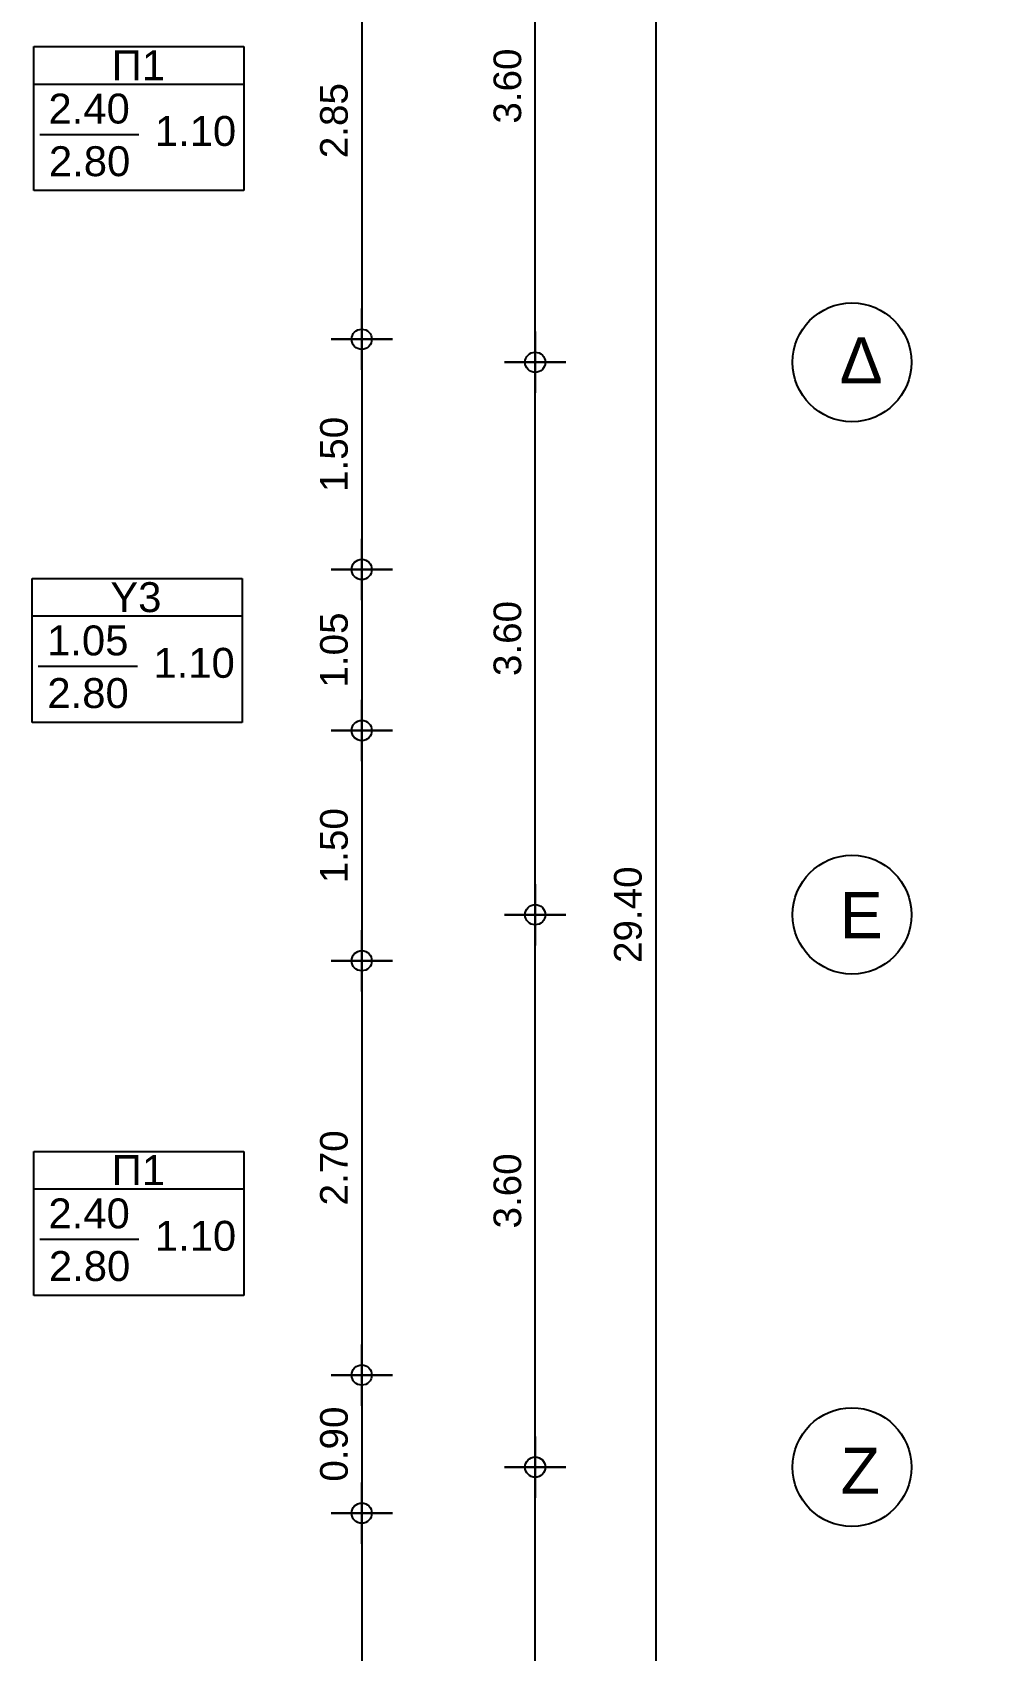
# Model space of a CAD drawing. Header units: metres. Extents: x -11 to 85, y -301 to 135.
# Drawn here: x 47.9 to 54.16, y -47.99 to -37.44 of the extents above; entities that cross this region are included whole.
import ezdxf

# ---------------------------------------------------------------- set-up
doc = ezdxf.new("R2010")
doc.units = ezdxf.units.M
doc.header["$LTSCALE"] = 0.036
doc.header["$PDMODE"] = 2
doc.layers.add('arxitek borofos', color=252, linetype='Continuous')
doc.layers.add('DIMBLK', color=252, linetype='Continuous')
doc.styles.add('COMU-N', font='arial.ttf')
doc.styles.get("Standard").update_dxf_attribs({"font": 'arial.ttf'})
doc.dimstyles.new('CADWDOT', dxfattribs={"dimscale": 0.1, "dimtxt": 1.8, "dimasz": 0.08, "dimexe": 2, "dimexo": 0, "dimgap": 0.09, "dimtad": 0, "dimrnd": 0.001, "dimzin": 0, "dimdsep": 46, "dimtxsty": 'Standard', "dimblk1": 'ARTDIM', "dimblk2": 'ARTDIM', "dimsah": 1, "dimcen": 0.09, "dimdle": 0.05, "dimse1": 1, "dimse2": 1, "dimadec": 0, "dimazin": 0, "dimtfac": 1, "dimtmove": 0, "dimatfit": 3, "dimldrblk": 'ARTDIM', "dimfxl": 2, "dimtvp": 0.9999, "dimtolj": 1, "dimtzin": 0, "dimarcsym": 0})

# ---------------------------------------------------------------- blocks, each defined once
blk = doc.blocks.new('ARTDIM')
at = {"layer": 'DIMBLK'}
for p, q in [((0, -24.9975), (0, 24.9975)), ((-24.9975, 0), (24.9975, 0))]:
    blk.add_line(p, q, dxfattribs=at)
blk.add_circle((0, 0), 8.25, dxfattribs=at)
blk = doc.blocks.new('*D837')
at = {"layer": 'arxitek borofos', "color": 0, "lineweight": -2}
blk.add_line((51.962, -28.501), (51.962, -57.885), dxfattribs=at)
at = {"layer": 'Defpoints', "color": 0, "transparency": 16777216}
for p in [(49.077, -28.493), (49.077, -57.893), (51.962, -57.893)]:
    blk.add_point(p, dxfattribs=at)
at = {"layer": 'arxitek borofos', "color": 0, "lineweight": -2, "xscale": 0.008, "yscale": 0.008, "zscale": 0.008}
for p, rotation in [((51.962, -28.493), 90), ((51.962, -57.893), 270)]:
    blk.add_blockref('ARTDIM', p, dxfattribs=dict(at, rotation=rotation))
at = {"layer": 'arxitek borofos', "color": 0, "insert": (51.782, -43.193), "char_height": 0.18, "attachment_point": 5, "rotation": 90}
blk.add_mtext('\\A1;29.40', dxfattribs=at)
blk = doc.blocks.new('*D841')
at = {"layer": 'arxitek borofos', "color": 0, "lineweight": -2}
blk.add_line((51.177, -50.385), (51.177, -46.801), dxfattribs=at)
at = {"layer": 'Defpoints', "color": 0, "transparency": 16777216}
for p in [(51.177, -46.793), (54.157, -46.793), (54.157, -50.393)]:
    blk.add_point(p, dxfattribs=at)
at = {"layer": 'arxitek borofos', "color": 0, "lineweight": -2, "xscale": 0.008, "yscale": 0.008, "zscale": 0.008}
for p, rotation in [((51.177, -46.793), 90), ((51.177, -50.393), 270)]:
    blk.add_blockref('ARTDIM', p, dxfattribs=dict(at, rotation=rotation))
at = {"layer": 'arxitek borofos', "color": 0, "insert": (50.997, -48.593), "char_height": 0.18, "attachment_point": 5, "rotation": 90}
blk.add_mtext('\\A1;3.60', dxfattribs=at)
blk = doc.blocks.new('*D842')
at = {"layer": 'arxitek borofos', "color": 0, "lineweight": -2}
blk.add_line((51.177, -46.785), (51.177, -43.201), dxfattribs=at)
at = {"layer": 'Defpoints', "color": 0, "transparency": 16777216}
for p in [(51.177, -43.193), (54.157, -43.193), (54.157, -46.793)]:
    blk.add_point(p, dxfattribs=at)
at = {"layer": 'arxitek borofos', "color": 0, "lineweight": -2, "xscale": 0.008, "yscale": 0.008, "zscale": 0.008}
for p, rotation in [((51.177, -43.193), 90), ((51.177, -46.793), 270)]:
    blk.add_blockref('ARTDIM', p, dxfattribs=dict(at, rotation=rotation))
at = {"layer": 'arxitek borofos', "color": 0, "insert": (50.997, -44.993), "char_height": 0.18, "attachment_point": 5, "rotation": 90}
blk.add_mtext('\\A1;3.60', dxfattribs=at)
blk = doc.blocks.new('*D843')
at = {"layer": 'arxitek borofos', "color": 0, "lineweight": -2}
blk.add_line((51.177, -43.185), (51.177, -39.601), dxfattribs=at)
at = {"layer": 'Defpoints', "color": 0, "transparency": 16777216}
for p in [(51.177, -39.593), (54.157, -39.593), (54.157, -43.193)]:
    blk.add_point(p, dxfattribs=at)
at = {"layer": 'arxitek borofos', "color": 0, "lineweight": -2, "xscale": 0.008, "yscale": 0.008, "zscale": 0.008}
for p, rotation in [((51.177, -39.593), 90), ((51.177, -43.193), 270)]:
    blk.add_blockref('ARTDIM', p, dxfattribs=dict(at, rotation=rotation))
at = {"layer": 'arxitek borofos', "color": 0, "insert": (50.997, -41.393), "char_height": 0.18, "attachment_point": 5, "rotation": 90}
blk.add_mtext('\\A1;3.60', dxfattribs=at)
blk = doc.blocks.new('*D844')
at = {"layer": 'arxitek borofos', "color": 0, "lineweight": -2}
blk.add_line((51.177, -39.585), (51.177, -36.001), dxfattribs=at)
at = {"layer": 'Defpoints', "color": 0, "transparency": 16777216}
for p in [(51.177, -35.993), (54.157, -35.993), (54.157, -39.593)]:
    blk.add_point(p, dxfattribs=at)
at = {"layer": 'arxitek borofos', "color": 0, "lineweight": -2, "xscale": 0.008, "yscale": 0.008, "zscale": 0.008}
for p, rotation in [((51.177, -35.993), 90), ((51.177, -39.593), 270)]:
    blk.add_blockref('ARTDIM', p, dxfattribs=dict(at, rotation=rotation))
at = {"layer": 'arxitek borofos', "color": 0, "insert": (50.997, -37.793), "char_height": 0.18, "attachment_point": 5, "rotation": 90}
blk.add_mtext('\\A1;3.60', dxfattribs=at)
blk = doc.blocks.new('*D853')
at = {"layer": 'arxitek borofos', "color": 0, "lineweight": -2}
blk.add_line((50.047, -36.601), (50.047, -39.435), dxfattribs=at)
at = {"layer": 'Defpoints', "color": 0, "transparency": 16777216}
for p in [(49.077, -36.593), (49.077, -39.443), (50.047, -39.443)]:
    blk.add_point(p, dxfattribs=at)
at = {"layer": 'arxitek borofos', "color": 0, "lineweight": -2, "xscale": 0.008, "yscale": 0.008, "zscale": 0.008}
for p, rotation in [((50.047, -36.593), 90), ((50.047, -39.443), 270)]:
    blk.add_blockref('ARTDIM', p, dxfattribs=dict(at, rotation=rotation))
at = {"layer": 'arxitek borofos', "color": 0, "insert": (49.867, -38.018), "char_height": 0.18, "attachment_point": 5, "rotation": 90}
blk.add_mtext('\\A1;2.85', dxfattribs=at)
blk = doc.blocks.new('*D854')
at = {"layer": 'arxitek borofos', "color": 0, "lineweight": -2}
blk.add_line((50.047, -39.451), (50.047, -40.935), dxfattribs=at)
at = {"layer": 'Defpoints', "color": 0, "transparency": 16777216}
for p in [(49.077, -39.443), (49.077, -40.943), (50.047, -40.943)]:
    blk.add_point(p, dxfattribs=at)
at = {"layer": 'arxitek borofos', "color": 0, "lineweight": -2, "xscale": 0.008, "yscale": 0.008, "zscale": 0.008}
for p, rotation in [((50.047, -39.443), 90), ((50.047, -40.943), 270)]:
    blk.add_blockref('ARTDIM', p, dxfattribs=dict(at, rotation=rotation))
at = {"layer": 'arxitek borofos', "color": 0, "insert": (49.867, -40.193), "char_height": 0.18, "attachment_point": 5, "rotation": 90}
blk.add_mtext('\\A1;1.50', dxfattribs=at)
blk = doc.blocks.new('*D855')
at = {"layer": 'arxitek borofos', "color": 0, "lineweight": -2}
blk.add_line((50.047, -40.951), (50.047, -41.985), dxfattribs=at)
at = {"layer": 'Defpoints', "color": 0, "transparency": 16777216}
for p in [(49.077, -40.943), (49.077, -41.993), (50.047, -41.993)]:
    blk.add_point(p, dxfattribs=at)
at = {"layer": 'arxitek borofos', "color": 0, "lineweight": -2, "xscale": 0.008, "yscale": 0.008, "zscale": 0.008}
for p, rotation in [((50.047, -40.943), 90), ((50.047, -41.993), 270)]:
    blk.add_blockref('ARTDIM', p, dxfattribs=dict(at, rotation=rotation))
at = {"layer": 'arxitek borofos', "color": 0, "insert": (49.867, -41.468), "char_height": 0.18, "attachment_point": 5, "rotation": 90}
blk.add_mtext('\\A1;1.05', dxfattribs=at)
blk = doc.blocks.new('*D856')
at = {"layer": 'arxitek borofos', "color": 0, "lineweight": -2}
blk.add_line((50.047, -42.001), (50.047, -43.485), dxfattribs=at)
at = {"layer": 'Defpoints', "color": 0, "transparency": 16777216}
for p in [(49.077, -41.993), (49.077, -43.493), (50.047, -43.493)]:
    blk.add_point(p, dxfattribs=at)
at = {"layer": 'arxitek borofos', "color": 0, "lineweight": -2, "xscale": 0.008, "yscale": 0.008, "zscale": 0.008}
for p, rotation in [((50.047, -41.993), 90), ((50.047, -43.493), 270)]:
    blk.add_blockref('ARTDIM', p, dxfattribs=dict(at, rotation=rotation))
at = {"layer": 'arxitek borofos', "color": 0, "insert": (49.867, -42.743), "char_height": 0.18, "attachment_point": 5, "rotation": 90}
blk.add_mtext('\\A1;1.50', dxfattribs=at)
blk = doc.blocks.new('*D857')
at = {"layer": 'arxitek borofos', "color": 0, "lineweight": -2}
blk.add_line((50.047, -43.501), (50.047, -46.185), dxfattribs=at)
at = {"layer": 'Defpoints', "color": 0, "transparency": 16777216}
for p in [(49.077, -43.493), (49.077, -46.193), (50.047, -46.193)]:
    blk.add_point(p, dxfattribs=at)
at = {"layer": 'arxitek borofos', "color": 0, "lineweight": -2, "xscale": 0.008, "yscale": 0.008, "zscale": 0.008}
for p, rotation in [((50.047, -43.493), 90), ((50.047, -46.193), 270)]:
    blk.add_blockref('ARTDIM', p, dxfattribs=dict(at, rotation=rotation))
at = {"layer": 'arxitek borofos', "color": 0, "insert": (49.867, -44.843), "char_height": 0.18, "attachment_point": 5, "rotation": 90}
blk.add_mtext('\\A1;2.70', dxfattribs=at)
blk = doc.blocks.new('*D858')
at = {"layer": 'arxitek borofos', "color": 0, "lineweight": -2}
blk.add_line((50.047, -46.201), (50.047, -47.085), dxfattribs=at)
at = {"layer": 'Defpoints', "color": 0, "transparency": 16777216}
for p in [(49.077, -46.193), (49.077, -47.093), (50.047, -47.093)]:
    blk.add_point(p, dxfattribs=at)
at = {"layer": 'arxitek borofos', "color": 0, "lineweight": -2, "xscale": 0.008, "yscale": 0.008, "zscale": 0.008}
for p, rotation in [((50.047, -46.193), 90), ((50.047, -47.093), 270)]:
    blk.add_blockref('ARTDIM', p, dxfattribs=dict(at, rotation=rotation))
at = {"layer": 'arxitek borofos', "color": 0, "insert": (49.867, -46.643), "char_height": 0.18, "attachment_point": 5, "rotation": 90}
blk.add_mtext('\\A1;0.90', dxfattribs=at)
blk = doc.blocks.new('*D859')
at = {"layer": 'arxitek borofos', "color": 0, "lineweight": -2}
blk.add_line((50.047, -47.101), (50.047, -49.485), dxfattribs=at)
at = {"layer": 'Defpoints', "color": 0, "transparency": 16777216}
for p in [(49.077, -47.093), (49.077, -49.493), (50.047, -49.493)]:
    blk.add_point(p, dxfattribs=at)
at = {"layer": 'arxitek borofos', "color": 0, "lineweight": -2, "xscale": 0.008, "yscale": 0.008, "zscale": 0.008}
for p, rotation in [((50.047, -47.093), 90), ((50.047, -49.493), 270)]:
    blk.add_blockref('ARTDIM', p, dxfattribs=dict(at, rotation=rotation))
at = {"layer": 'arxitek borofos', "color": 0, "insert": (49.867, -48.293), "char_height": 0.18, "attachment_point": 5, "rotation": 90}
blk.add_mtext('\\A1;2.40', dxfattribs=at)

msp = doc.modelspace()

# ---------------------------------------------------------------- linework, layer by layer
at = {"layer": 'arxitek borofos'}
for p, q in [((47.911, -38.474), (47.911, -37.536)), ((47.911, -37.536), (49.278, -37.536)), ((49.278, -37.536), (49.278, -38.474)), ((49.278, -37.782), (47.911, -37.782)), ((47.95, -38.108), (48.595, -38.108)), ((49.278, -38.474), (47.911, -38.474)), ((47.901, -41.94), (47.901, -41.002)), ((47.901, -41.002), (49.269, -41.002)), ((49.269, -41.002), (49.269, -41.94)), ((49.269, -41.248), (47.901, -41.248)), ((47.94, -41.573), (48.586, -41.573)), ((49.269, -41.94), (47.901, -41.94)), ((47.911, -45.674), (47.911, -44.736)), ((47.911, -44.736), (49.278, -44.736)), ((49.278, -44.736), (49.278, -45.674)), ((49.278, -44.982), (47.911, -44.982)), ((47.95, -45.308), (48.595, -45.308)), ((49.278, -45.674), (47.911, -45.674))]:
    msp.add_line(p, q, dxfattribs=at)
for centre in [(53.241, -39.593), (53.241, -43.193), (53.241, -46.793)]:
    msp.add_circle(centre, 0.387, dxfattribs=at)

# ---------------------------------------------------------------- texts
at = {"layer": 'arxitek borofos', "style": 'COMU-N'}
for s, height, p in [('Π1', 0.195, (48.418, -37.755)), ('2.40', 0.195, (48.006, -38.037)), ('1.10', 0.195, (48.699, -38.183)), ('2.80', 0.195, (48.009, -38.38)), ('Δ', 0.3, (53.161, -39.731)), ('Y3', 0.195, (48.409, -41.221)), ('1.05', 0.195, (47.997, -41.503)), ('1.10', 0.195, (48.69, -41.649)), ('2.80', 0.195, (47.999, -41.846)), ('Ε', 0.3, (53.161, -43.346)), ('Π1', 0.195, (48.418, -44.955)), ('2.40', 0.195, (48.006, -45.237)), ('1.10', 0.195, (48.699, -45.383)), ('2.80', 0.195, (48.009, -45.58)), ('Ζ', 0.3, (53.167, -46.967))]:
    msp.add_text(s, height=height, dxfattribs=at).set_placement(p)

# ---------------------------------------------------------------- dimensions: what is measured, and where the dimension line sits
at = {"layer": 'arxitek borofos'}
for base, p1, p2, picture, middle in [((51.962, -57.893), (49.077, -28.493), (49.077, -57.893), '*D837', (51.782, -43.193)), ((51.177, -35.993), (54.157, -39.593), (54.157, -35.993), '*D844', (50.997, -37.793)), ((50.047, -39.443), (49.077, -36.593), (49.077, -39.443), '*D853', (49.867, -38.018)), ((50.047, -40.943), (49.077, -39.443), (49.077, -40.943), '*D854', (49.867, -40.193)), ((51.177, -39.593), (54.157, -43.193), (54.157, -39.593), '*D843', (50.997, -41.393)), ((50.047, -41.993), (49.077, -40.943), (49.077, -41.993), '*D855', (49.867, -41.468)), ((50.047, -43.493), (49.077, -41.993), (49.077, -43.493), '*D856', (49.867, -42.743)), ((51.177, -43.193), (54.157, -46.793), (54.157, -43.193), '*D842', (50.997, -44.993)), ((50.047, -46.193), (49.077, -43.493), (49.077, -46.193), '*D857', (49.867, -44.843)), ((50.047, -47.093), (49.077, -46.193), (49.077, -47.093), '*D858', (49.867, -46.643)), ((51.177, -46.793), (54.157, -50.393), (54.157, -46.793), '*D841', (50.997, -48.593)), ((50.047, -49.493), (49.077, -47.093), (49.077, -49.493), '*D859', (49.867, -48.293))]:
    dim = msp.add_linear_dim(base=base, p1=p1, p2=p2, angle=90, dimstyle='CADWDOT', dxfattribs=at)
    dim.commit()
    dim.dimension.update_dxf_attribs({"geometry": picture, "text_midpoint": middle})

doc.saveas('drawing.dxf')
